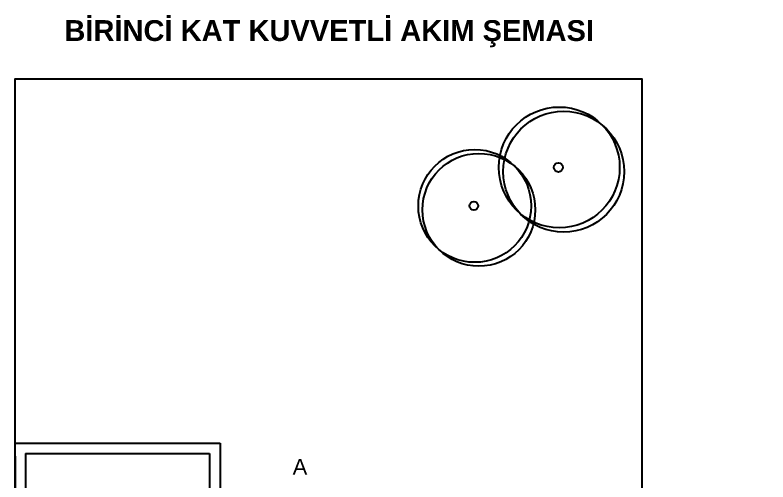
# Model space of a CAD drawing. Header units: millimetres. Extents: x 154 to 5560, y 36 to 724.
# Drawn here: x 2177.2 to 2539, y 484.1 to 708.4 of the extents above; entities that cross this region are included whole.
import ezdxf

# ---------------------------------------------------------------- set-up
doc = ezdxf.new("R2010")
doc.units = ezdxf.units.MM
doc.layers.add('KUVVETLİ AKIM', color=90, linetype='Continuous')
doc.layers.add('MİMARİ PLAN', color=8, linetype='Continuous')
doc.styles.get("Standard").update_dxf_attribs({"font": 'arial.ttf'})
pattern_1 = [(0, (0, 0), (0, 2.4933305), [])]

# ---------------------------------------------------------------- blocks, each defined once
blk = doc.blocks.new('ARPLS508')
for centre in [(0.0111, 0.0033), (0.0456, -0.0295)]:
    blk.add_circle(centre, 0.4705)
at = {"color": 42}
blk.add_circle((0.0042, 0.0033), 0.0355, dxfattribs=at)

msp = doc.modelspace()

# ---------------------------------------------------------------- hatches: boundary and pattern name
at = {"layer": 'KUVVETLİ AKIM'}
h = msp.add_hatch(dxfattribs=at)
h.set_pattern_fill('_USER', color=256, scale=2.49333, pattern_type=0)
h.set_pattern_definition(pattern_1)
h.paths.add_polyline_path([(2456.361, 598.818), (2456.496, 598.818, -1), (2456.872, 598.818), (2457.007, 598.818, 1)])
h.paths.add_polyline_path([(2457.007, 598.818), (2456.872, 598.818, -0.2323685), (2456.799, 598.669), (2456.882, 598.562, 0.2323685)])
h.paths.add_polyline_path([(2456.799, 598.669, -0.0956965), (2456.735, 598.637), (2456.772, 598.507, 0.0956965), (2456.882, 598.562)])
h.paths.add_polyline_path([(2456.735, 598.637, -0.3038861), (2456.536, 598.702), (2456.43, 598.618, 0.3038861), (2456.772, 598.507)])
h.paths.add_polyline_path([(2456.496, 598.818), (2456.361, 598.818, 0.1682177), (2456.43, 598.618), (2456.536, 598.702, -0.1682177)])
h = msp.add_hatch(dxfattribs=at)
h.set_pattern_fill('_USER', color=256, scale=2.49333, pattern_type=0)
h.set_pattern_definition(pattern_1)
h.paths.add_polyline_path([(2456.496, 598.818), (2456.684, 598.818), (2456.872, 598.818, 1)])
h.paths.add_polyline_path([(2456.872, 598.818), (2456.684, 598.818), (2456.799, 598.669, 0.2323685)])
h.paths.add_polyline_path([(2456.684, 598.818), (2456.735, 598.637, 0.0956965), (2456.799, 598.669)])
h.paths.add_polyline_path([(2456.684, 598.818), (2456.536, 598.702, 0.3038861), (2456.735, 598.637)])
h.paths.add_polyline_path([(2456.684, 598.818), (2456.496, 598.818, 0.1682177), (2456.536, 598.702)])
h = msp.add_hatch(dxfattribs=at)
h.set_pattern_fill('ZIGZAG', color=256, scale=2.49333)
h.set_pattern_definition([(0, (0, 0), (7.916324, 7.916324), [7.916324, -7.916324]), (90, (7.916, 0), (-7.916324, 7.916324), [7.916324, -7.916324])])
h.paths.add_polyline_path([(2538.239, 504.495, 0.4142136), (2537.479, 503.735, 0.4142136), (2538.239, 502.975)])
h.paths.add_polyline_path([(2538.239, 504.495), (2538.239, 502.975, 0.4142136), (2538.999, 503.735, 0.4142136)])

# ---------------------------------------------------------------- linework, layer by layer
at = {"layer": 'MİMARİ PLAN'}
for p, q in [((2177.17, 502.819), (2275.68, 502.819)), ((2275.68, 502.819), (2275.68, 370.554)), ((2177.17, 496.501), (2177.17, 354.177)), ((2182.158, 497.831), (2270.692, 497.831)), ((2182.158, 497.831), (2182.158, 354.177)), ((2270.692, 497.831), (2270.692, 370.554))]:
    msp.add_line(p, q, dxfattribs=at)
msp.add_lwpolyline([(2478.448, 64.297), (2177.17, 64.297), (2177.17, 677.828), (2478.448, 677.828), (2478.448, 64.297)], dxfattribs=at)

# ---------------------------------------------------------------- block references
for p, xscale, yscale, zscale in [((2438.012, 635.029), 61.70969925103432, 61.70969925103432, 61.70969925103432), ((2397.449, 616.56), 57.58577205513005, 57.58577205513005, 57.58577205513005)]:
    msp.add_blockref('ARPLS508', p, dxfattribs=dict(at, xscale=xscale, yscale=yscale, zscale=zscale))

# ---------------------------------------------------------------- texts
at = {"layer": 'KUVVETLİ AKIM', "insert": (2200.872, 705.988), "char_height": 10, "attachment_point": 1}
msp.add_mtext_dynamic_manual_height_columns('{\\fArial|b1|i0|c162|p34;BİRİNCİ KAT KUVVETLİ AKIM ŞEMASI}', width=295.02772, gutter_width=20, heights=[0], dxfattribs=at)
at = {"layer": 'MİMARİ PLAN', "insert": (2310.609, 495.19), "char_height": 7.482, "attachment_point": 1}
msp.add_mtext_dynamic_manual_height_columns('A', width=40.04429, gutter_width=311.753, heights=[0], dxfattribs=at)

doc.saveas('drawing.dxf')
